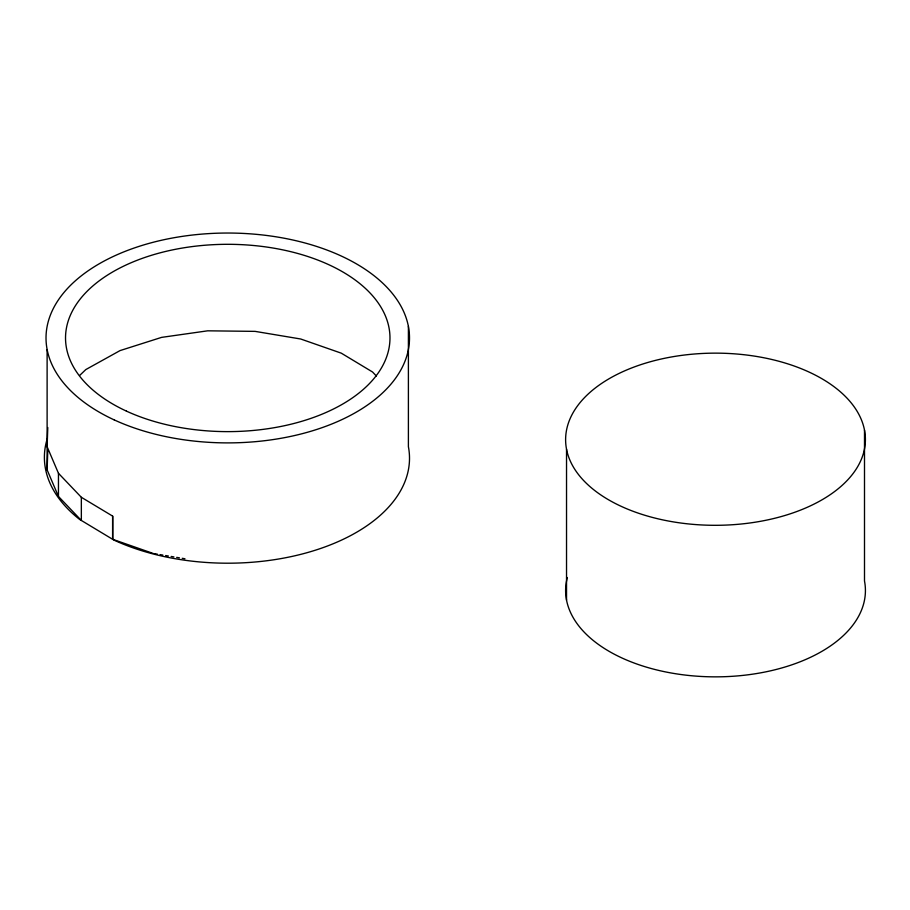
<?xml version="1.0" encoding="UTF-8"?>
<svg xmlns="http://www.w3.org/2000/svg" width="910" height="910" viewBox="0 0 910 910"><rect width="100%" height="100%" fill="white"/><g stroke="black" fill="none" stroke-linecap="round" stroke-linejoin="round"><path stroke-width="1.36" d="M47.786 427.529L47.115 446.696L58.456 473.291L81.343 497.292L112.749 516.175L112.749 539.334L114.216 540.21A181.75 104.934 0 0 0 315.417 550.186A181.75 104.934 0 0 0 408.397 446.685L408.397 326.372M153.198 553.451L112.601 539.277L81.343 520.452L58.456 496.45L47.115 469.856L47.786 450.689M79.693 375.421L85.824 369.562L120.052 350.589L161.616 337.371L207.685 330.819L255.118 331.376L300.687 338.998L341.296 353.171L372.543 371.997L376.353 376.001M154.586 553.689L157.339 554.144M160.103 554.611L162.867 555.066M165.631 555.532L168.395 555.999M171.148 556.454L173.912 556.92M176.676 557.386L179.441 557.841M182.205 558.308L184.957 558.763M864.5 430.134L864.5 580.99A149.9 86.313 0 0 1 732.072 676.323A149.9 86.313 0 0 1 566.532 600.099L566.532 449.244A149.9 86.541 0 0 1 698.96 353.671A149.9 86.541 0 0 1 864.5 430.134A149.9 85.608 -0.1 0 1 732.072 524.763A149.9 85.608 -0.1 0 1 566.532 449.244M112.601 516.118L112.601 539.277M81.343 497.292L81.343 520.452L79.739 519.519A181.75 104.934 0 0 1 47.195 438.984M58.456 473.291L58.456 496.45M47.115 349.554L47.115 469.856M566.532 600.099A149.9 86.541 0 0 1 567.328 577.509M114.216 419.897A181.75 104.934 0 0 0 407.43 353.762A181.75 104.934 0 0 0 161.616 240.229A181.75 104.934 0 0 0 114.216 419.897M126.41 411.104A162.23 93.662 0 0 0 388.126 352.068A162.23 93.662 0 0 0 168.714 250.728A162.23 93.662 0 0 0 126.41 411.104"/></g></svg>
